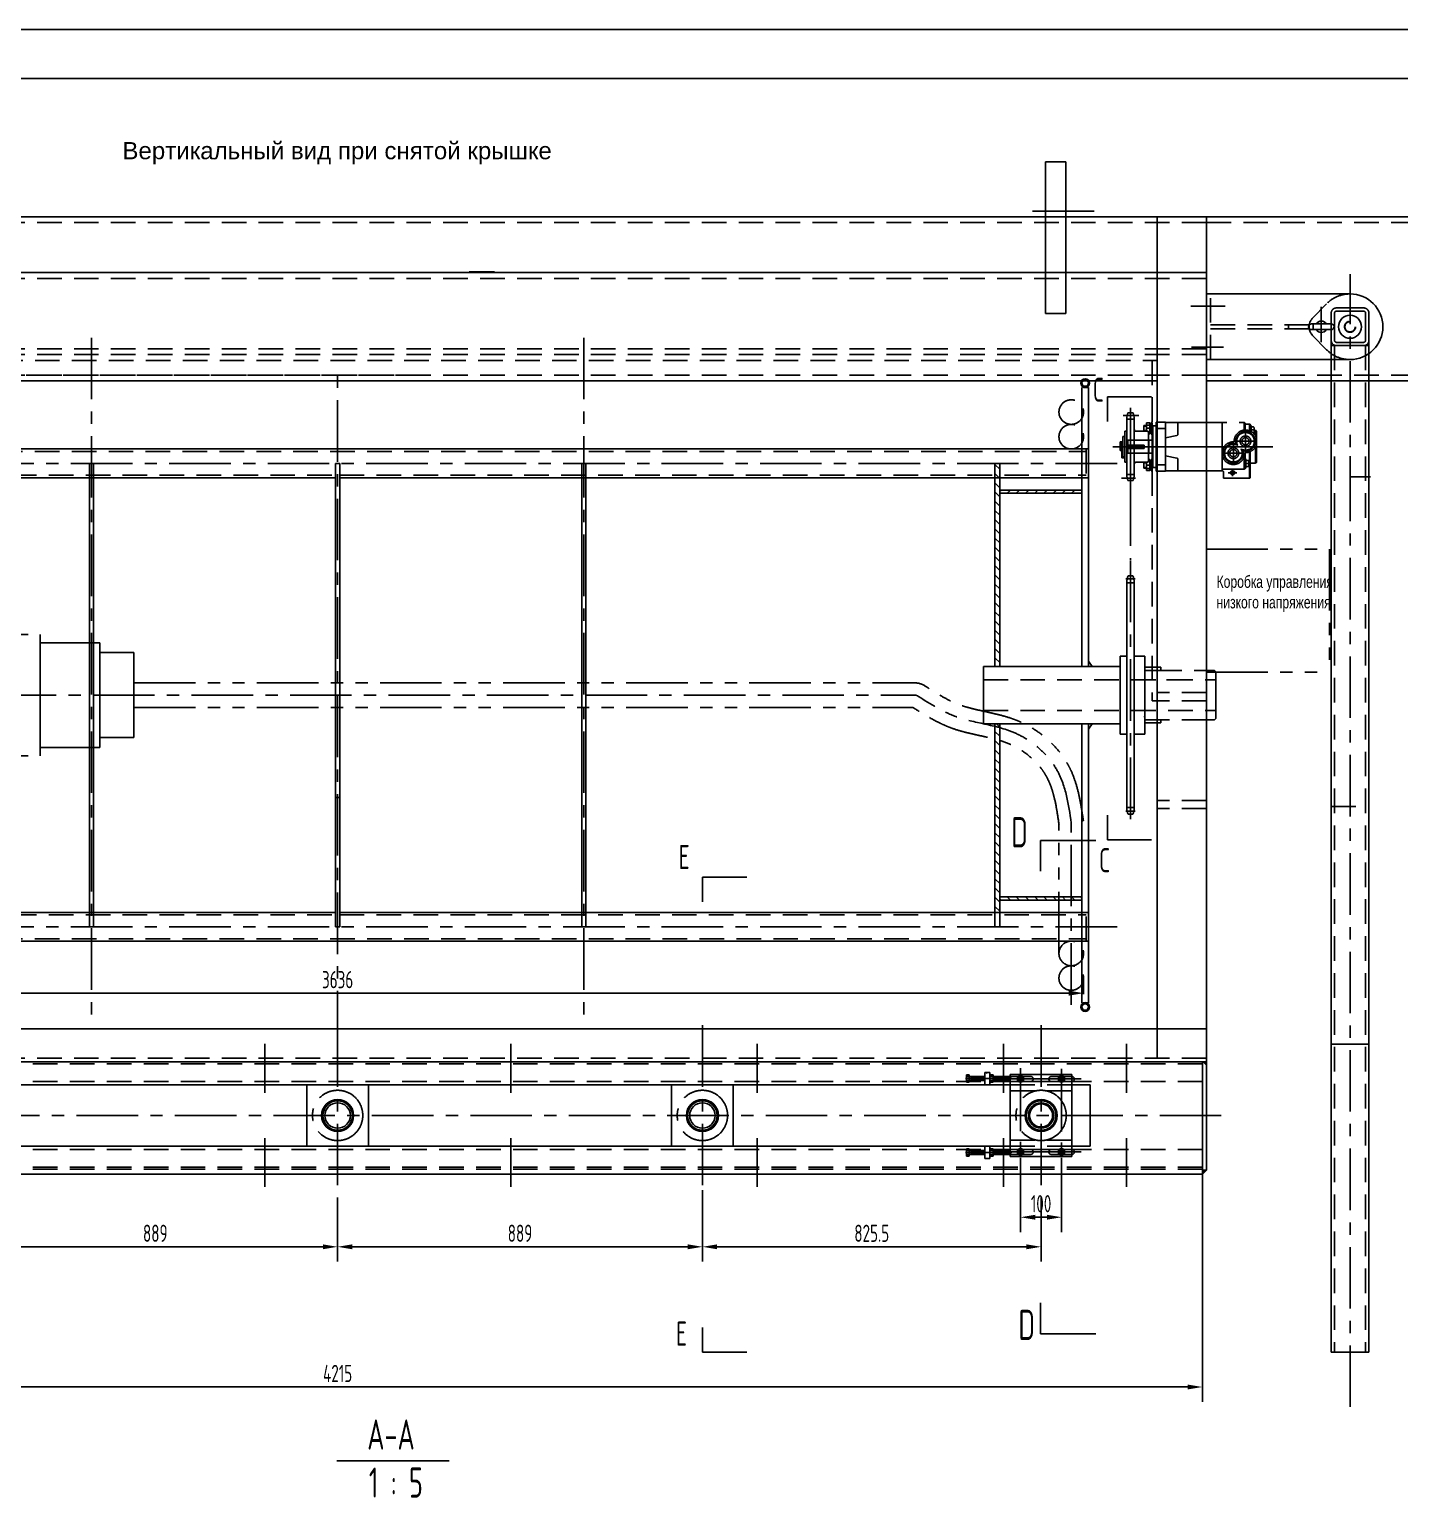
# Model space of a CAD drawing. Header units: millimetres. Extents: x 0 to 10092, y -1 to 7128.
# Drawn here: x 3380 to 6719, y 3548 to 7128 of the extents above; entities that cross this region are included whole.
import ezdxf
from ezdxf.enums import TextEntityAlignment as Align

# ---------------------------------------------------------------- set-up
doc = ezdxf.new("R2010")
doc.units = ezdxf.units.MM
doc.header["$LTSCALE"] = 120
for name, pattern in [('F', [0.75, 0.5, -0.25]), ('G', [2, 1.25, -0.25, 0.25, -0.25]), ('K', [2.5, 1.25, -0.25, 0.25, -0.25, 0.25, -0.25])]:
    doc.linetypes.add(name, pattern=pattern)
for name, color, linetype in [('01', 7, 'Continuous'), ('02', 1, 'Continuous'), ('04', 2, 'F'), ('05', 4, 'G'), ('07', 6, 'K'), ('08', 1, 'Continuous'), ('10', 1, 'Continuous'), ('11', 3, 'Continuous'), ('L1GEA', 7, 'Continuous')]:
    doc.layers.add(name, color=color, linetype=linetype)
doc.styles.get("Standard").update_dxf_attribs({"font": 'isocp', "width": 0.707, "bigfont": 'intecad.shx'})
pattern_1 = [(135, (181.594, 1336.41), (-11.22532, -11.22532), [])]

msp = doc.modelspace()

# ---------------------------------------------------------------- hatches: boundary and pattern name
at = {"layer": '10'}
h = msp.add_hatch(dxfattribs=at)
h.set_pattern_fill('ANSI31', scale=0.75, style=0)
h.set_pattern_definition([(45, (181.594, 1336.4095), (-1.683798, 1.683798), [])])
h.paths.add_polyline_path([(5942.4, 6265.6, 1), (5963.7, 6265.6, 1)])
h.paths.add_polyline_path([(5960.9, 6265.6, -1), (5945.2, 6265.6, -1)], flags=16)
h = msp.add_hatch(dxfattribs=at)
h.set_pattern_fill('LINE', scale=5, angle=135, style=0)
h.set_pattern_definition(pattern_1)
h.paths.add_polyline_path([(5745, 6069.9), (5733, 6069.9), (5733, 6040.9), (5745, 6040.9)])
h.paths.add_polyline_path([(5745, 6040.9), (5733, 6040.9), (5733, 6034.9), (5745, 6034.9)])
h = msp.add_hatch(dxfattribs=at)
h.set_pattern_fill('LINE', scale=5, angle=135, style=0)
h.set_pattern_definition(pattern_1)
h.paths.add_polyline_path([(5745, 6034.9), (5733, 6034.9), (5733, 5729.7), (5745, 5716.5)])
h.paths.add_polyline_path([(5745, 5716.5), (5733, 5729.7), (5733, 5656.4), (5733, 5574.9), (5745, 5574.9), (5745, 5656.4)])
h.paths.add_polyline_path([(5745, 5353.4), (5745, 5434.9), (5733, 5434.9), (5733, 5353.4), (5733, 4974.9), (5745, 4974.9)])
h.paths.add_polyline_path([(5733.1, 5388.6), (5742.6, 5388.6), (5742.6, 5400.9), (5733.1, 5400.9)], flags=24)
h = msp.add_hatch(dxfattribs=at)
h.set_pattern_fill('ANSI31', scale=5, style=0)
h.set_pattern_definition([(45, (181.594, 1336.41), (-11.22532, 11.22532), [])])
h.paths.add_polyline_path([(5945, 6004.9), (5745, 6004.9), (5745, 5996.9), (5945, 5996.9)])
h = msp.add_hatch(dxfattribs=at)
h.set_pattern_fill('ANSI31', scale=5, style=0)
h.set_pattern_definition([(315, (181.594, 9673.445), (-11.22532, -11.22532), [])])
h.paths.add_polyline_path([(5945, 5004.9), (5745, 5004.9), (5745, 5012.9), (5945, 5012.9)])
h = msp.add_hatch(dxfattribs=at)
h.set_pattern_fill('ANSI31', scale=0.75, style=0)
h.set_pattern_definition([(315, (181.594, 9673.4454), (-1.683798, -1.683798), [])])
h.paths.add_polyline_path([(5942.4, 4744.3, -1), (5963.7, 4744.3, -1)])
h.paths.add_polyline_path([(5960.9, 4744.3, 1), (5945.2, 4744.3, 1)], flags=16)
for points in [[(6248.5, 4602.9), (6248.5, 4610.9), (6240.5, 4610.9)], [(6248.5, 4346.9), (6238.5, 4346.9), (6238.5, 4336.9)]]:
    msp.add_hatch(color=7, dxfattribs=at).paths.add_polyline_path(points)

# ---------------------------------------------------------------- linework, layer by layer
at = {"color": 7}
for p, q in [((6598.5, 6448.9), (6628.5, 6448.9)), ((6072.6, 5778.8), (6054.7, 5778.8)), ((6072.6, 5231), (6054.7, 5231))]:
    msp.add_line(p, q, dxfattribs=at)
for centre in [(5795.5, 4568.9), (5895.5, 4568.9), (5795.5, 4390.9), (5895.5, 4390.9)]:
    msp.add_circle(centre, 4.58, dxfattribs=at)
for centre, start, end in [((6092.8, 5780.2), 156.3599, 180.8982), ((6034.5, 5779.7), 359.9921, 24.6156), ((6092.8, 5229.6), 179.1018, 203.6401), ((6034.5, 5230.2), 335.3844, 0.0079)]:
    msp.add_arc(centre, 38.1, start, end, dxfattribs=at)
at = {"layer": '01', "color": 7}
for p, q in [((5856, 6434.9), (5856, 6804.9)), ((5906, 6804.9), (5856, 6804.9)), ((5906, 6434.9), (5906, 6804.9)), ((6248.5, 6670.9), (2013.5, 6670.9)), ((6128.5, 6670.9), (6128.5, 4619.9)), ((6248.5, 6670.9), (6248.5, 4626.9)), ((6248.5, 6670.9), (6921, 6670.9)), ((6248.5, 6534.9), (2013.5, 6534.9)), ((5471, 6534.9), (5329, 6534.9)), ((5906, 6434.9), (5856, 6434.9)), ((6248.5, 6270.9), (6873.8, 6270.9)), ((6248.5, 6270.9), (6248.5, 5860.9)), ((5945, 5574.9), (5945, 6254.9)), ((5961, 6254.9), (5949, 6254.9)), ((5961, 6254.9), (5949, 6254.9)), ((5961, 5574.9), (5961, 6254.9)), ((6007, 6231.8), (6007, 6171.8)), ((2313, 6104.9), (5949, 6104.9)), ((6598.5, 6087.2), (6598.5, 6037.2)), ((3526, 6069.9), (3526, 4939.9)), ((3536, 6069.9), (3536, 4939.9)), ((4126, 4939.9), (4126, 6069.9)), ((4136, 4939.9), (4136, 6069.9)), ((4726, 6069.9), (4726, 4939.9)), ((4736, 6069.9), (4736, 4939.9)), ((5733, 6069.9), (5745, 6069.9)), ((2527, 6034.9), (4126, 6034.9)), ((4136, 6034.9), (5949, 6034.9)), ((6598.5, 6037.2), (6648.5, 6037.2)), ((6054.7, 5779.6), (6054.7, 5600.9)), ((6072.6, 5779.6), (6072.6, 5600.9)), ((5961, 5587.8), (5970, 5574.9)), ((6038.5, 5599.9), (6053.7, 5599.9)), ((6054.7, 5408.9), (6054.7, 5600.9)), ((6072.6, 5600.9), (6072.6, 5408.9)), ((6073.7, 5599.9), (6098.5, 5599.9)), ((6098.5, 5564.9), (6098.5, 5599.9)), ((5705, 5434.9), (5705, 5574.9)), ((5705, 5574.9), (6038.5, 5574.9)), ((6038.5, 5564.9), (6038.5, 5574.9)), ((6038.5, 5564.9), (6038.5, 5444.9)), ((6098.5, 5572.9), (6137.5, 5572.9)), ((6098.5, 5564.9), (6128.5, 5564.9)), ((6098.5, 5564.9), (6098.5, 5444.9)), ((6137.5, 5572.9), (6137.5, 5564.9)), ((6248.5, 5564.9), (6268, 5564.9)), ((6271, 5561.9), (6268, 5564.9)), ((6271, 5447.9), (6271, 5561.9)), ((6151, 5542.4), (6215, 5542.4)), ((6096.5, 5451.9), (6096, 5452.4)), ((6098.5, 5444.9), (6128.5, 5444.9)), ((6098.5, 5444.9), (6098.5, 5409.9)), ((6137.5, 5436.9), (6137.5, 5444.9)), ((6248.5, 5444.9), (6268, 5444.9)), ((6268, 5444.9), (6271, 5447.9)), ((5705, 5434.9), (6038.5, 5434.9)), ((5945, 4754.9), (5945, 5434.9)), ((5961, 5422.1), (5970, 5434.9)), ((6038.5, 5409.9), (6053.7, 5409.9)), ((6054.7, 5230.2), (6054.7, 5408.9)), ((6072.6, 5230.2), (6072.6, 5408.9)), ((6073.6, 5409.9), (6098.5, 5409.9)), ((6137.5, 5436.9), (6098.5, 5436.9)), ((6007, 5211.9), (6007, 5151.9)), ((5844.1, 5150.2), (5844.1, 5075.2)), ((5020, 5060.6), (5020, 5000.6)), ((2527, 4974.9), (4126, 4974.9)), ((4136, 4974.9), (5949, 4974.9)), ((2313, 4904.9), (5949, 4904.9)), ((5745, 4939.9), (5733, 4939.9)), ((5961, 4754.9), (5949, 4754.9)), ((2013.5, 4690.9), (6248.5, 4690.9)), ((6248.5, 4626.9), (6248.5, 4610.9)), ((6552.5, 4653.5), (6644.5, 4653.5)), ((2013.5, 4610.9), (6248.5, 4610.9)), ((6238.5, 4610.9), (2023.5, 4610.9)), ((6238.5, 4610.9), (5614.3, 4610.9)), ((5708.5, 4584.9), (5708.5, 4554.9)), ((5720.5, 4584.9), (5720.5, 4554.9)), ((6238.5, 4610.9), (6238.5, 4562.9)), ((6238.5, 4610.9), (6238.5, 4336.9)), ((6238.5, 4610.9), (6240.5, 4610.9)), ((6248.5, 4602.9), (6240.5, 4610.9)), ((6248.5, 4610.9), (6248.5, 4346.9)), ((4056, 4554.9), (4056, 4404.9)), ((4206, 4554.9), (4206, 4404.9)), ((4945, 4554.9), (4945, 4404.9)), ((5095, 4554.9), (5095, 4404.9)), ((5664.1, 4569.9), (5664.1, 4578.8)), ((5664.1, 4578.8), (5670.5, 4578.8)), ((5670.5, 4574.9), (5664.1, 4574.9)), ((5664.1, 4569.9), (5664.1, 4561)), ((5670.5, 4564.9), (5664.1, 4564.9)), ((5664.1, 4561), (5670.5, 4561)), ((5670.5, 4578.8), (5670.5, 4569.9)), ((5670.5, 4574.9), (5708.5, 4574.9)), ((5670.5, 4561), (5670.5, 4569.9)), ((5670.5, 4564.9), (5708.5, 4564.9)), ((5675, 4574.9), (5675, 4569.9)), ((5675, 4564.9), (5675, 4569.9)), ((5720.5, 4578.8), (5720.5, 4569.9)), ((5728.9, 4578.8), (5720.5, 4578.8)), ((5728.9, 4574.9), (5720.5, 4574.9)), ((5720.5, 4561), (5720.5, 4569.9)), ((5728.9, 4564.9), (5720.5, 4564.9)), ((5728.9, 4561), (5720.5, 4561)), ((5728.9, 4569.9), (5728.9, 4578.8)), ((5728.9, 4574.9), (5770.5, 4574.9)), ((5728.9, 4569.9), (5728.9, 4561)), ((5728.9, 4564.9), (5770.5, 4564.9)), ((5770.5, 4579.9), (5770.5, 4379.9)), ((5770.5, 4574.9), (5770.5, 4569.9)), ((5770.5, 4564.9), (5770.5, 4569.9)), ((5795.5, 4573.5), (5791.6, 4571.2)), ((5791.6, 4571.2), (5791.6, 4566.6)), ((5791.6, 4566.6), (5795.5, 4564.4)), ((5799.5, 4571.2), (5795.5, 4573.5)), ((5795.5, 4564.4), (5799.5, 4566.6)), ((5799.5, 4566.6), (5799.5, 4571.2)), ((5895.5, 4573.5), (5891.6, 4571.2)), ((5891.6, 4571.2), (5891.6, 4566.6)), ((5891.6, 4566.6), (5895.5, 4564.4)), ((5899.5, 4571.2), (5895.5, 4573.5)), ((5895.5, 4564.4), (5899.5, 4566.6)), ((5899.5, 4566.6), (5899.5, 4571.2)), ((5920.5, 4579.9), (5920.5, 4379.9)), ((5965.5, 4554.9), (5965.5, 4404.9)), ((5965.5, 4554.9), (5965.5, 4404.9)), ((5708.5, 4374.9), (5708.5, 4404.9)), ((5720.5, 4374.9), (5720.5, 4404.9)), ((5664.1, 4389.9), (5664.1, 4398.8)), ((5664.1, 4398.8), (5670.5, 4398.8)), ((5670.5, 4394.9), (5664.1, 4394.9)), ((5664.1, 4389.9), (5664.1, 4381)), ((5670.5, 4384.9), (5664.1, 4384.9)), ((5664.1, 4381), (5670.5, 4381)), ((5670.5, 4398.8), (5670.5, 4389.9)), ((5670.5, 4394.9), (5708.5, 4394.9)), ((5670.5, 4381), (5670.5, 4389.9)), ((5670.5, 4384.9), (5708.5, 4384.9)), ((5675, 4394.9), (5675, 4389.9)), ((5675, 4384.9), (5675, 4389.9)), ((5720.5, 4398.8), (5720.5, 4389.9)), ((5728.9, 4398.8), (5720.5, 4398.8)), ((5728.9, 4394.9), (5720.5, 4394.9)), ((5720.5, 4381), (5720.5, 4389.9)), ((5728.9, 4384.9), (5720.5, 4384.9)), ((5728.9, 4381), (5720.5, 4381)), ((5728.9, 4389.9), (5728.9, 4398.8)), ((5728.9, 4394.9), (5770.5, 4394.9)), ((5728.9, 4389.9), (5728.9, 4381)), ((5728.9, 4384.9), (5770.5, 4384.9)), ((5795.5, 4395.5), (5791.6, 4393.2)), ((5791.6, 4393.2), (5791.6, 4388.6)), ((5791.6, 4388.6), (5795.5, 4386.4)), ((5799.5, 4393.2), (5795.5, 4395.5)), ((5795.5, 4386.4), (5799.5, 4388.6)), ((5799.5, 4388.6), (5799.5, 4393.2)), ((5895.5, 4395.5), (5891.6, 4393.2)), ((5891.6, 4393.2), (5891.6, 4388.6)), ((5891.6, 4388.6), (5895.5, 4386.4)), ((5899.5, 4393.2), (5895.5, 4395.5)), ((5895.5, 4386.4), (5899.5, 4388.6)), ((5899.5, 4388.6), (5899.5, 4393.2)), ((6238.5, 4336.9), (2013.5, 4336.9)), ((6238.5, 4346.9), (6248.5, 4346.9)), ((6248.5, 4346.9), (6238.5, 4336.9)), ((6248.5, 4348.9), (6248.5, 4346.9)), ((6248.5, 4346.9), (6248.5, 4346.9)), ((5844.1, 4022.9), (5844.1, 3947.9)), ((5020, 3962.9), (5020, 3902.9)), ((6644.5, 3902.9), (6552.5, 3902.9)), ((4128.8, 3637.7), (4403.2, 3637.7))]:
    msp.add_line(p, q, dxfattribs=at)
at = {"layer": '01', "color": 7, "linetype": 'Continuous'}
for p, q in [((6248.5, 6322.9), (6248.5, 6482.9)), ((6248.5, 6482.9), (6258.5, 6482.9)), ((6258.5, 6482.9), (6598.5, 6482.9)), ((6504.5, 6409.9), (6552.5, 6409.9)), ((6504.5, 6395.9), (6552.5, 6395.9)), ((6644.5, 6337.5), (6644.5, 3902.9)), ((6248.5, 6322.9), (6258.5, 6322.9)), ((6258.5, 6322.9), (6598.5, 6322.9)), ((6552.5, 6322.9), (6552.5, 3902.9)), ((6128.5, 6270.9), (2013.5, 6270.9)), ((6063.5, 6205), (6063.5, 6019)), ((6045.3, 6186.8), (6084.1, 6186.8)), ((6054.5, 6070.9), (6054.5, 6178.8)), ((6072.5, 6178), (6054.5, 6178)), ((6057.3, 6193.1), (6069.6, 6193.1)), ((6072.5, 6067.9), (6072.5, 6178.8)), ((6038.1, 6110.4), (6038.1, 6122.3)), ((6038.1, 6122.3), (6044.5, 6122.3)), ((6044.5, 6135.4), (6049.5, 6135.4)), ((6044.5, 6085.4), (6044.5, 6135.4)), ((6049.5, 6072.9), (6049.5, 6148)), ((6052.5, 6148), (6049.5, 6148)), ((6107.5, 6126.3), (6056.5, 6126.3)), ((6105.5, 6148), (6077.5, 6148)), ((6107.5, 6146), (6105.5, 6148)), ((6107.5, 6074.9), (6107.5, 6146)), ((6038.1, 6119.3), (6042.5, 6119.3)), ((6042.5, 6115.4), (6038.1, 6115.4)), ((6038.1, 6110.4), (6038.1, 6101.5)), ((6042.5, 6105.4), (6038.1, 6105.4)), ((6038.1, 6101.5), (6042.5, 6101.5)), ((6042.5, 6083.4), (6042.5, 6119.3)), ((6042.5, 6119.3), (6044.5, 6119.3)), ((6042.5, 6115.4), (6044.5, 6115.4)), ((6042.5, 6105.4), (6044.5, 6105.4)), ((6042.5, 6101.5), (6044.5, 6101.5)), ((6044.5, 6119.3), (6044.5, 6110.4)), ((6044.5, 6101.5), (6044.5, 6110.4)), ((6047.1, 6110.4), (6116.7, 6110.4)), ((6054.7, 6096.6), (6056.7, 6094.6)), ((6107.5, 6094.6), (6056.5, 6094.6)), ((4136, 6069.9), (4126, 6069.9)), ((5733, 5574.9), (5733, 6069.9)), ((5745, 5574.9), (5745, 6069.9)), ((6042.5, 6083.4), (6049.5, 6083.4)), ((6044.5, 6085.4), (6049.5, 6085.4)), ((6052.5, 6072.9), (6049.5, 6072.9)), ((6054.5, 6042.1), (6054.5, 6070.9)), ((6072.5, 6067.9), (6072.5, 6042.1)), ((6105.5, 6072.9), (6077.5, 6072.9)), ((6105.5, 6072.9), (6107.5, 6074.9)), ((6105.5, 6072.9), (6107.5, 6074.9)), ((6041.3, 6034.1), (6075.5, 6034.1)), ((6072.5, 6042.9), (6054.5, 6042.9)), ((6057.3, 6027.7), (6069.6, 6027.7)), ((5745, 6004.9), (5945, 6004.9)), ((5745, 5996.9), (5945, 5996.9)), ((5733, 5434.9), (5733, 4939.9)), ((5745, 5434.9), (5745, 4939.9)), ((5961, 4754.9), (5961, 5434.9)), ((5745, 5012.9), (5945, 5012.9)), ((5745, 5004.9), (5945, 5004.9)), ((4136, 4939.9), (4126, 4939.9)), ((5770.5, 4554.9), (2296.5, 4554.9)), ((5920.5, 4579.9), (5770.5, 4579.9)), ((5965.5, 4554.9), (5920.5, 4554.9)), ((5965.5, 4554.9), (5920.5, 4554.9)), ((5770.5, 4404.9), (2296.5, 4404.9)), ((5770.5, 4404.9), (2296.5, 4404.9)), ((5965.5, 4404.9), (5920.5, 4404.9)), ((5965.5, 4404.9), (5920.5, 4404.9)), ((5965.5, 4404.9), (5920.5, 4404.9)), ((5965.5, 4404.9), (5920.5, 4404.9)), ((5920.5, 4379.9), (5770.5, 4379.9)), ((6238.5, 4396.9), (6238.5, 4348.9)), ((6238.5, 4336.9), (2023.5, 4336.9))]:
    msp.add_line(p, q, dxfattribs=at)
at = {"layer": '01', "color": 7}
msp.add_lwpolyline([(9972, 7008), (300, 7008)], dxfattribs=at)
at = {"layer": '01', "color": 7, "linetype": 'Continuous'}
for centre, radius in [((6598.5, 6402.9), 28), ((5953, 6265.6), 10.7), ((5953, 6265.6), 7.85), ((5953, 4744.3), 10.7), ((5953, 4744.3), 7.85), ((4131, 4479.9), 39), ((4131, 4479.9), 36), ((5020, 4479.9), 39), ((5020, 4479.9), 36), ((5845.5, 4479.9), 39), ((5845.5, 4479.9), 36)]:
    msp.add_circle(centre, radius, dxfattribs=at)
at = {"layer": '01', "color": 7}
for centre, radius in [((5795.5, 4568.9), 8), ((5895.5, 4568.9), 8), ((4131, 4479.9), 31), ((5020, 4479.9), 31), ((5845.5, 4479.9), 31), ((5845.5, 4479.9), 28), ((5795.5, 4390.9), 8), ((5895.5, 4390.9), 8)]:
    msp.add_circle(centre, radius, dxfattribs=at)
at = {"layer": '01', "color": 7, "linetype": 'Continuous'}
for centre, radius, start, end in [((6598.5, 6402.9), 80, 270, 90), ((6504.5, 6402.9), 7, 90, 270), ((6528.5, 6402.9), 14, 30, 150), ((6552.5, 6402.9), 7, 270, 90), ((6528.5, 6402.9), 14, 210, 330), ((6090.8, 6179.4), 36.3, 157.7121, 180.9144), ((6036.2, 6178.8), 36.3, 359.9993, 23.2703), ((6052.5, 6150), 2, 270, 0), ((6077.5, 6153), 5, 180, 270), ((6052.5, 6070.9), 2, 0, 90), ((6077.5, 6067.9), 5, 90, 180), ((6090.8, 6041.5), 36.3, 179.0856, 202.2879), ((6036.2, 6042.1), 36.3, 336.7297, 0.0007)]:
    msp.add_arc(centre, radius, start, end, dxfattribs=at)
at = {"layer": '01', "color": 7}
for centre, radius, start, end in [((6096, 5451.9), 0.5, 0, 90), ((6053.7, 5408.9), 1, 0, 90), ((6073.6, 5408.9), 1, 90, 180)]:
    msp.add_arc(centre, radius, start, end, dxfattribs=at)
at = {"layer": '02', "color": 7}
for p, q in [((4451.7, 6536.8), (4513.7, 6536.8)), ((6007, 6231.8), (6115, 6231.8)), ((6115, 6231.8), (6071.8, 6231.8)), ((5844.1, 5150.2), (5979.1, 5150.2)), ((5979.1, 5150.2), (5925.1, 5150.2)), ((6007, 5151.9), (6115, 5151.9)), ((6115, 5151.9), (6071.8, 5151.9)), ((5020, 5060.6), (5128, 5060.6)), ((5128, 5060.6), (5084.8, 5060.6)), ((5708.5, 4573.9), (5675, 4573.9)), ((5708.5, 4565.9), (5675, 4565.9)), ((5770.5, 4573.9), (5728.9, 4573.9)), ((5770.5, 4565.9), (5728.9, 4565.9)), ((5708.5, 4393.9), (5675, 4393.9)), ((5708.5, 4385.9), (5675, 4385.9)), ((5770.5, 4393.9), (5728.9, 4393.9)), ((5770.5, 4385.9), (5728.9, 4385.9)), ((5844.1, 3947.9), (5979.1, 3947.9)), ((5979.1, 3947.9), (5925.1, 3947.9)), ((5020, 3902.9), (5128, 3902.9)), ((5128, 3902.9), (5084.8, 3902.9))]:
    msp.add_line(p, q, dxfattribs=at)
msp.add_lwpolyline([(10092, 7128), (0, 7128)], dxfattribs=at)
at = {"layer": '04', "color": 7, "linetype": 'F'}
for p, q in [((6248.5, 6656.9), (2013.5, 6656.9)), ((6248.5, 6656.9), (7048.5, 6656.9)), ((6248.5, 6520.9), (2013.5, 6520.9)), ((6258.5, 6322.9), (6258.5, 6482.9)), ((6507.1, 6423.9), (6541.4, 6458.9)), ((6598.5, 6448.9), (6565.5, 6448.9)), ((6568.5, 6448.9), (6586, 6448.9)), ((6598.5, 6448.9), (6631.5, 6448.9)), ((6552.5, 6402.9), (6552.5, 6435.9)), ((6560.5, 6402.9), (6560.5, 6435.9)), ((6598.5, 6440.9), (6565.5, 6440.9)), ((6598.5, 6440.9), (6631.5, 6440.9)), ((6636.5, 6402.9), (6636.5, 6435.9)), ((6644.5, 6402.9), (6644.5, 6435.9)), ((6258.5, 6407.9), (6508.5, 6407.9)), ((6258.5, 6397.9), (6508.5, 6397.9)), ((6448.5, 6397.9), (6448.5, 6407.9)), ((6541.4, 6346.9), (6507.1, 6381.9)), ((6508.5, 6397.9), (6508.5, 6407.9)), ((6552.5, 6402.9), (6552.5, 6369.9)), ((6560.5, 6402.9), (6560.5, 6369.9)), ((6636.5, 6402.9), (6636.5, 6369.9)), ((6644.5, 6402.9), (6644.5, 6369.9)), ((6248.5, 6348.9), (2133.5, 6348.9)), ((6552.5, 6369.9), (6552.5, 6322.9)), ((6598.5, 6356.9), (6552.5, 6356.9)), ((6560.5, 6356.9), (6560.5, 3902.9)), ((6598.5, 6364.9), (6565.5, 6364.9)), ((6598.5, 6364.9), (6631.5, 6364.9)), ((6598.5, 6356.9), (6644.5, 6356.9)), ((6636.5, 6356.9), (6636.5, 3902.9)), ((6644.5, 6369.9), (6644.5, 6337.5)), ((6248.5, 6334.9), (2133.5, 6334.9)), ((2133.5, 6320.9), (6128.5, 6320.9)), ((6116.5, 6320.9), (6116.5, 5491)), ((6248.5, 6284.9), (2013.5, 6284.9)), ((4331.7, 6284.9), (2133.5, 6284.9)), ((6248.5, 6284.9), (7048.5, 6284.9)), ((2313, 6098.9), (5949, 6098.9)), ((2527, 6040.9), (4126, 6040.9)), ((4136, 6040.9), (5949, 6040.9)), ((6128.5, 5564.9), (6248.5, 5564.9)), ((5705, 5542.4), (6271, 5542.4)), ((6116.5, 5491), (6128.5, 5491)), ((6248.5, 5510.8), (6128.5, 5510.8)), ((6248.5, 5491), (6128.5, 5491)), ((5705, 5467.4), (6271, 5467.4)), ((6248.5, 5444.9), (6128.5, 5444.9)), ((4126, 5254.9), (4136, 5254.9)), ((6248.5, 5247.8), (6128.5, 5247.8)), ((6248.5, 5228), (6128.5, 5228)), ((6552.5, 5233.6), (6644.5, 5233.6)), ((2527, 4968.9), (4126, 4968.9)), ((4136, 4968.9), (5949, 4968.9)), ((2313, 4910.9), (5949, 4910.9)), ((6248.5, 4619.9), (2013.5, 4619.9)), ((6238.5, 4605.6), (2023.5, 4605.6)), ((6238.5, 4562.9), (2023.5, 4562.9)), ((5820.5, 4574.9), (5770.5, 4574.9)), ((5820.5, 4574.9), (5770.5, 4574.9)), ((5770.5, 4562.9), (5820.5, 4562.9)), ((5770.5, 4562.9), (5820.5, 4562.9)), ((5920.5, 4554.9), (5770.5, 4554.9)), ((5920.5, 4574.9), (5870.5, 4574.9)), ((5920.5, 4574.9), (5870.5, 4574.9)), ((5870.5, 4562.9), (5920.5, 4562.9)), ((5870.5, 4562.9), (5920.5, 4562.9)), ((5920.5, 4539.9), (5770.5, 4539.9)), ((5920.5, 4419.9), (5770.5, 4419.9)), ((5920.5, 4404.9), (5770.5, 4404.9)), ((6238.5, 4396.9), (2023.5, 4396.9)), ((5770.5, 4396.9), (5820.5, 4396.9)), ((5770.5, 4396.9), (5820.5, 4396.9)), ((5820.5, 4384.9), (5770.5, 4384.9)), ((5820.5, 4384.9), (5770.5, 4384.9)), ((5870.5, 4396.9), (5920.5, 4396.9)), ((5870.5, 4396.9), (5920.5, 4396.9)), ((5920.5, 4384.9), (5870.5, 4384.9)), ((5920.5, 4384.9), (5870.5, 4384.9)), ((6238.5, 4348.9), (2013.5, 4348.9)), ((6238.5, 4354.2), (2023.5, 4354.2)), ((6238.5, 4348.9), (2023.5, 4348.9))]:
    msp.add_line(p, q, dxfattribs=at)
at = {"layer": '04', "color": 7}
for p, q in [((5949, 6104.9), (5961, 6104.9)), ((5949, 6098.9), (5955, 6098.9)), ((5955, 6104.9), (5955, 6034.9)), ((5949, 6040.9), (5955, 6040.9)), ((5949, 6034.9), (5961, 6034.9)), ((5949, 4974.9), (5961, 4974.9)), ((5949, 4968.9), (5955, 4968.9)), ((5955, 4904.9), (5955, 4974.9)), ((5949, 4910.9), (5955, 4910.9)), ((5949, 4904.9), (5961, 4904.9))]:
    msp.add_line(p, q, dxfattribs=at)
at = {"layer": '04', "color": 7, "linetype": 'F'}
for radius in [13.5, 12.5]:
    msp.add_circle((6598.5, 6402.9), radius, dxfattribs=at)
for centre, radius, start, end in [((6598.5, 6402.9), 80, 90, 135.5847), ((6565.5, 6435.9), 13, 90, 180), ((6631.5, 6435.9), 13, 0, 90), ((6528.5, 6402.9), 30, 135.5847, 224.4153), ((6565.5, 6435.9), 5, 90, 180), ((6631.5, 6435.9), 5, 0, 90), ((6598.5, 6402.9), 80, 224.4153, 270), ((6565.5, 6369.9), 13, 180, 270), ((6565.5, 6369.9), 5, 180, 270), ((6631.5, 6369.9), 5, 270, 0), ((6631.5, 6369.9), 13, 270, 0), ((5820.5, 4568.9), 6, 270, 90), ((5820.5, 4568.9), 6, 270, 90), ((5870.5, 4568.9), 6, 90, 270), ((5870.5, 4568.9), 6, 90, 270), ((5820.5, 4390.9), 6, 270, 90), ((5820.5, 4390.9), 6, 270, 90), ((5870.5, 4390.9), 6, 90, 270), ((5870.5, 4390.9), 6, 90, 270)]:
    msp.add_arc(centre, radius, start, end, dxfattribs=at)
at = {"layer": '05', "color": 7, "linetype": 'G'}
for p, q in [((5974.9, 6684.9), (5799.2, 6684.9)), ((6293.9, 6452.9), (6210.8, 6452.9)), ((6528.5, 6451.5), (6528.5, 6365.7)), ((6290.2, 6352.9), (6212, 6352.9)), ((6020.2, 6110.4), (6413.2, 6110.4)), ((6063.5, 6019), (6063.5, 5833.5)), ((6063.5, 5202.3), (6063.5, 5833.5)), ((5918.9, 4749.9), (5918.9, 5193.4)), ((4131, 4699.9), (4131, 4218.8)), ((5020, 4699.9), (5020, 4218.8)), ((5845.5, 4699.9), (5845.5, 4218.8)), ((3953.5, 4654.3), (3953.5, 4535.5)), ((4553.5, 4654.3), (4553.5, 4535.5)), ((5153.5, 4654.3), (5153.5, 4535.5)), ((5753.5, 4654.3), (5753.5, 4535.5)), ((5753.5, 4654.3), (5753.5, 4535.5)), ((6053.5, 4654.3), (6053.5, 4535.5)), ((5738.4, 4569.9), (5667.8, 4569.9)), ((6284.5, 4479.9), (1746.3, 4479.9)), ((3953.5, 4305.6), (3953.5, 4424.4)), ((4553.5, 4305.6), (4553.5, 4424.4)), ((5153.5, 4305.6), (5153.5, 4424.4)), ((5753.5, 4305.6), (5753.5, 4424.4)), ((6053.5, 4305.6), (6053.5, 4424.4)), ((5738.4, 4389.9), (5667.8, 4389.9))]:
    msp.add_line(p, q, dxfattribs=at)
at = {"layer": '05', "color": 7}
for p, q in [((6598.5, 3769.2), (6598.5, 6531.3)), ((3531, 6376.3), (3531, 4722.5)), ((4731, 6376.3), (4731, 4722.5)), ((4131, 4633.6), (4131, 6287.4)), ((6030.7, 6069.9), (2181.8, 6069.9)), ((6075.1, 5788.1), (6052.1, 5788.1)), ((1855, 5504.9), (5535.8, 5504.9)), ((6075.1, 5221.8), (6052.1, 5221.8)), ((6030.7, 4939.9), (2181.8, 4939.9)), ((5708.5, 4584.9), (5720.5, 4584.9)), ((5795.5, 4595.6), (5795.5, 4366)), ((5795.5, 4591.9), (5795.5, 4365.7)), ((5895.5, 4594), (5895.5, 4370.8)), ((5895.5, 4591.2), (5895.5, 4362.1)), ((5661.1, 4569.9), (5774.1, 4569.9)), ((5708.5, 4554.9), (5720.5, 4554.9)), ((5730, 4569.9), (5719.5, 4569.9)), ((5737.7, 4568.9), (5943.5, 4568.9)), ((5937, 4568.9), (5751.3, 4568.9)), ((5785.1, 4568.9), (5805.1, 4568.9)), ((5795.5, 4578.9), (5795.5, 4558.5)), ((5885.1, 4568.9), (5905.1, 4568.9)), ((5895.5, 4578.9), (5895.5, 4558.5)), ((5708.5, 4404.9), (5720.5, 4404.9)), ((5661.1, 4389.9), (5774.1, 4389.9)), ((5708.5, 4374.9), (5720.5, 4374.9)), ((5730, 4389.9), (5719.5, 4389.9)), ((5740.1, 4390.9), (5943.5, 4390.9)), ((5935.6, 4390.9), (5751.9, 4390.9)), ((5785.1, 4390.9), (5805.1, 4390.9)), ((5795.5, 4400.9), (5795.5, 4380.5)), ((5885.1, 4390.9), (5905.1, 4390.9)), ((5895.5, 4400.9), (5895.5, 4380.5))]:
    msp.add_line(p, q, dxfattribs=at)
at = {"layer": '05', "color": 7, "linetype": 'G'}
for centre, radius in [((5919, 6194.9), 30), ((5919, 6134.9), 30), ((5919, 4874.9), 30), ((5919, 4814.9), 30), ((4131, 4480), 61.3), ((5020, 4480), 61.3), ((5845.5, 4480), 61.3)]:
    msp.add_circle(centre, radius, dxfattribs=at)
at = {"layer": '05', "color": 7}
for centre, radius, start, end in [((5535.8, 5484.9), 20, 57.2851, 90), ((5770.5, 4568.9), 6, 90, 270), ((5920.5, 4568.9), 6, 270, 90), ((5770.5, 4390.9), 6, 90, 270), ((5920.5, 4390.9), 6, 270, 90)]:
    msp.add_arc(centre, radius, start, end, dxfattribs=at)
at = {"layer": '05', "color": 7, "linetype": 'G'}
msp.add_open_spline([(5918.9, 5193.4), (5912.4, 5237.9), (5899.2, 5329.9), (5782, 5430.2), (5647.5, 5438), (5576, 5482.9), (5546.6, 5501.8)], degree=3, knots=[0, 0, 0, 0, 131.611004, 272.311001, 419.544224, 522.854168, 522.854168, 522.854168, 522.854168], dxfattribs=at)
at = {"layer": '07', "color": 7, "linetype": 'K'}
for p, q in [((6096.3, 6162.3), (6096.3, 6155.3)), ((6102.2, 6162.3), (6096.3, 6162.3)), ((6102.2, 6160.9), (6096.3, 6160.9)), ((6102.2, 6155.3), (6102.2, 6168.7)), ((6102.2, 6168.7), (6110.2, 6168.7)), ((6102.2, 6163.3), (6110.2, 6163.3)), ((6110.2, 6168.7), (6110.2, 6155.3)), ((6110.2, 6166), (6113.8, 6166)), ((6110.2, 6155.3), (6110.2, 6166)), ((6113.8, 6169.3), (6116.3, 6169.3)), ((6113.8, 6155.3), (6113.8, 6169.3)), ((6113.8, 6166), (6113.8, 6155.3)), ((6116.3, 6169.3), (6116.3, 6155.3)), ((6120.9, 6161.2), (6116.3, 6161.2)), ((6117.9, 6158.2), (6117.9, 6062.6)), ((6120.9, 6161.2), (6126.3, 6161.2)), ((6126.3, 6170), (6126.3, 6050.9)), ((6148.6, 6170), (6126.3, 6170)), ((6148.6, 6170), (6148.6, 6050.9)), ((6148.6, 6169.3), (6340.5, 6169.3)), ((6178.7, 6169.3), (6178.7, 6141)), ((6286.6, 6169.3), (6286.6, 6051.5)), ((6340.5, 6169.3), (6340.5, 6151.1)), ((6340.5, 6169.3), (6342.5, 6168.1)), ((6342.5, 6168.1), (6342.5, 6151.2)), ((6342.5, 6165.5), (6353.4, 6165.5)), ((6353.4, 6149.5), (6353.4, 6165.5)), ((6355.4, 6148.6), (6355.4, 6163.5)), ((6355.4, 6148.6), (6355.4, 6162.4)), ((6357.4, 6162.4), (6355.4, 6162.4)), ((6357.4, 6147.6), (6357.4, 6162.4)), ((6357.4, 6158.8), (6363.4, 6158.8)), ((6357.4, 6158.8), (6357.4, 6147.6)), ((6056.7, 6126.3), (6054.7, 6124.3)), ((6054.7, 6124.3), (6054.7, 6096.6)), ((6056.7, 6126.3), (6056.7, 6114.4)), ((6117.9, 6126.3), (6056.7, 6126.3)), ((6096.3, 6148.3), (6096.3, 6155.3)), ((6102.2, 6149.7), (6096.3, 6149.7)), ((6102.2, 6148.3), (6096.3, 6148.3)), ((6101.2, 6155.3), (6111.3, 6155.3)), ((6102.2, 6155.3), (6102.2, 6148)), ((6107.7, 6147.3), (6110.2, 6147.3)), ((6107.7, 6142), (6110.2, 6142)), ((6107.7, 6094.6), (6107.7, 6126.3)), ((6108.1, 6155.3), (6115.9, 6155.3)), ((6110.2, 6155.3), (6110.2, 6144.6)), ((6110.2, 6142), (6110.2, 6155.3)), ((6110.2, 6144.6), (6113.8, 6144.6)), ((6113.8, 6155.3), (6113.8, 6141.3)), ((6113.8, 6144.6), (6113.8, 6155.3)), ((6113.8, 6141.3), (6116.3, 6141.3)), ((6116.3, 6141.3), (6116.3, 6155.3)), ((6148.6, 6155), (6126.3, 6155)), ((6176.3, 6138), (6148.6, 6132.3)), ((6321.4, 6123.6), (6368.9, 6123.6)), ((6343.7, 6146.2), (6343.7, 6101.1)), ((6363.4, 6151.4), (6357.4, 6151.4)), ((6362.4, 6144), (6363.4, 6144)), ((6364.7, 6155.1), (6364.7, 6147.7)), ((6368.2, 6150.1), (6364.7, 6150.1)), ((6368.2, 6148.6), (6368.2, 6136.4)), ((6370.2, 6148.1), (6370.2, 6072.7)), ((6050.7, 6110.4), (6374.7, 6110.4)), ((6096.7, 6114.4), (6054.7, 6114.4)), ((6096.7, 6106.4), (6054.7, 6106.4)), ((6056.7, 6106.4), (6056.7, 6094.6)), ((6117.9, 6094.6), (6056.7, 6094.6)), ((6096.7, 6114.4), (6096.7, 6106.4)), ((6176.3, 6082.8), (6148.6, 6088.6)), ((6293.6, 6094.7), (6334.6, 6094.7)), ((6314.2, 6118.6), (6314.2, 6070.8)), ((6340.5, 6086.4), (6340.5, 6055.9)), ((6342.5, 6096), (6342.5, 6057.1)), ((6353.4, 6033.9), (6353.4, 6097.8)), ((6355.4, 6035.9), (6355.4, 6098.6)), ((6368.2, 6110.9), (6368.2, 6071.6)), ((6096.3, 6072.5), (6096.3, 6065.5)), ((6102.2, 6072.5), (6096.3, 6072.5)), ((6102.2, 6071.1), (6096.3, 6071.1)), ((6096.3, 6058.5), (6096.3, 6065.5)), ((6102.2, 6059.9), (6096.3, 6059.9)), ((6102.2, 6058.5), (6096.3, 6058.5)), ((6101.2, 6065.5), (6111.3, 6065.5)), ((6102.2, 6065.5), (6102.2, 6072.9)), ((6102.2, 6065.5), (6102.2, 6052.2)), ((6102.2, 6057.5), (6110.2, 6057.5)), ((6102.2, 6052.2), (6110.2, 6052.2)), ((6107.7, 6078.9), (6110.2, 6078.9)), ((6107.7, 6073.5), (6110.2, 6073.5)), ((6108.1, 6065.5), (6115.9, 6065.5)), ((6110.2, 6078.9), (6110.2, 6065.5)), ((6110.2, 6076.2), (6113.8, 6076.2)), ((6110.2, 6065.5), (6110.2, 6076.2)), ((6110.2, 6065.5), (6110.2, 6054.8)), ((6110.2, 6052.2), (6110.2, 6065.5)), ((6110.2, 6054.8), (6113.8, 6054.8)), ((6113.8, 6079.5), (6116.3, 6079.5)), ((6113.8, 6065.5), (6113.8, 6079.5)), ((6113.8, 6076.2), (6113.8, 6065.5)), ((6113.8, 6065.5), (6113.8, 6051.5)), ((6113.8, 6054.8), (6113.8, 6065.5)), ((6113.8, 6051.5), (6116.3, 6051.5)), ((6116.3, 6051.5), (6116.3, 6065.5)), ((6120.9, 6059.6), (6116.3, 6059.6)), ((6120.9, 6059.6), (6126.3, 6059.6)), ((6148.6, 6065.9), (6126.3, 6065.9)), ((6148.6, 6050.9), (6126.3, 6050.9)), ((6148.6, 6051.5), (6287.2, 6051.5)), ((6178.7, 6051.5), (6178.7, 6079.9)), ((6286.6, 6055.9), (6340.5, 6055.9)), ((6312.1, 6056.7), (6312.1, 6038.7)), ((6340.5, 6055.9), (6342.5, 6057.1)), ((6342.5, 6058.4), (6342.5, 6080.5)), ((6344.5, 6080.5), (6342.5, 6080.5)), ((6344.5, 6058.4), (6342.5, 6058.4)), ((6344.5, 6058.4), (6344.5, 6080.5)), ((6344.5, 6076.9), (6344.5, 6062.1)), ((6344.5, 6076.9), (6350.5, 6076.9)), ((6350.5, 6069.5), (6344.5, 6069.5)), ((6344.5, 6062.1), (6350.5, 6062.1)), ((6351.8, 6073.2), (6351.8, 6065.8)), ((6368.2, 6070.7), (6355.4, 6070.7)), ((6290.2, 6048.5), (6290.2, 6033.9)), ((6290.2, 6033.9), (6353.4, 6033.9)), ((6322.3, 6047.1), (6301.5, 6047.1)), ((6248.5, 5860.9), (6548.5, 5860.9)), ((6248.5, 5860.9), (6248.5, 5560.9)), ((6548.5, 5860.9), (6548.5, 5560.9)), ((3227, 5653), (3405.8, 5653)), ((3405.8, 5653), (3405.8, 5504.9)), ((3405.8, 5632.5), (3551.4, 5632.5)), ((3551.4, 5632.5), (3551.4, 5504.9)), ((3551.4, 5608.5), (3634.4, 5608.5)), ((3634.4, 5608.5), (3634.4, 5504.9)), ((6248.5, 5560.9), (6548.5, 5560.9)), ((3634.4, 5534.9), (5535.8, 5534.9)), ((3405.8, 5356.9), (3405.8, 5504.9)), ((3551.4, 5377.4), (3551.4, 5504.9)), ((3634.4, 5401.3), (3634.4, 5504.9)), ((3634.4, 5474.9), (5532.9, 5474.9)), ((3405.8, 5377.4), (3551.4, 5377.4)), ((3551.4, 5401.3), (3634.4, 5401.3)), ((3227, 5356.9), (3405.8, 5356.9)), ((5889, 4874.9), (5889, 5190))]:
    msp.add_line(p, q, dxfattribs=at)
for centre, radius in [((6343.7, 6123.6), 13.2), ((6343.7, 6123.6), 8.82), ((6314.2, 6094.7), 13.2), ((6314.2, 6094.7), 8.82)]:
    msp.add_circle(centre, radius, dxfattribs=at)
for centre, radius, start, end in [((6120.9, 6158.2), 3, 90, 180), ((6353.4, 6163.5), 2, 0, 90), ((6358.7, 6155.1), 5.99, 321.9429, 38.0571), ((6175.7, 6141), 3, 281.7061, 0), ((6314.2, 6094.7), 27.6, 86.0078, 2.8149), ((6343.7, 6123.6), 27.6, 16.3089, 182.8149), ((6343.7, 6123.6), 23.8, 254.2, 194.6227), ((6343.7, 6123.6), 21.5, 240.2092, 208.6135), ((6358.7, 6147.7), 5.99, 321.9429, 38.0571), ((6368.2, 6148.1), 2, 0, 90), ((6314.2, 6094.7), 23.8, 74.2, 14.6227), ((6314.2, 6094.7), 21.5, 60.2092, 28.6135), ((6343.7, 6123.6), 27.6, 266.0078, 343.6911), ((6120.9, 6062.6), 3, 180, 270), ((6175.7, 6079.9), 3, 0, 78.2939), ((6287.2, 6048.5), 3, 0, 90), ((6345.8, 6073.2), 5.99, 321.9429, 38.0571), ((6345.8, 6065.8), 5.99, 321.9429, 38.0571), ((6368.2, 6072.7), 2, 270, 0), ((6353.4, 6035.9), 2, 270, 0), ((5535.7, 5484.5), 50.4, 55.1265, 89.9269), ((5770.5, 4568.9), 6, 90, 270), ((5920.5, 4568.9), 6, 270, 90), ((5770.5, 4390.9), 6, 90, 270), ((5920.5, 4390.9), 6, 270, 90)]:
    msp.add_arc(centre, radius, start, end, dxfattribs=at)
at = {"layer": '07', "color": 7, "linetype": 'K', "extrusion": (0, 0, -1)}
for major_axis, ratio in [((5.75, 0), 0.773087), ((-4.93, 0), 0.752859), ((-3.16, 0), 0.724367)]:
    msp.add_ellipse((6312.1, 6047.1), major_axis=major_axis, ratio=ratio, dxfattribs=at)
at = {"layer": '07', "color": 7, "linetype": 'K'}
for points, knots in [([(5948.5, 5197.6), (5947.1, 5208), (5945.5, 5218.5), (5942.1, 5239.7), (5940.1, 5250.5), (5935.3, 5272), (5932.5, 5282.8), (5926.1, 5302.4), (5922.7, 5311.2), (5917, 5323.8), (5915.1, 5327.7), (5911.8, 5334.1), (5910.3, 5336.7), (5907.4, 5341.8), (5905.8, 5344.3), (5901.1, 5351.7), (5897.7, 5356.6), (5886.1, 5371.9), (5877.2, 5381.8), (5857.8, 5400.2), (5847.4, 5408.6), (5825.4, 5423.8), (5813.8, 5430.5), (5799.3, 5437.5), (5796.6, 5438.8), (5791.9, 5440.8), (5789.8, 5441.7), (5785.7, 5443.4), (5783.6, 5444.2), (5777.4, 5446.6), (5773.3, 5448), (5759.6, 5452.5), (5750.1, 5455.1), (5731.4, 5459.8), (5722.2, 5461.8), (5704.3, 5465.7), (5695.5, 5467.6), (5678.6, 5471.5), (5670.4, 5473.6), (5659.8, 5476.8), (5657, 5477.7), (5652.6, 5479.1), (5651, 5479.7), (5648.1, 5480.7), (5646.9, 5481.2), (5644.3, 5482.1), (5643.1, 5482.6), (5639.3, 5484.1), (5636.8, 5485.2), (5629.2, 5488.5), (5624.2, 5490.9), (5609.9, 5498.2), (5600.6, 5503.5), (5581.9, 5514.8), (5572.5, 5520.8), (5562.5, 5527.2), (5562.1, 5527.4), (5561.7, 5527.7)], [0, 0, 0, 0, 30.573015, 30.573015, 61.146029, 61.146029, 91.719044, 91.719044, 116.915144, 116.915144, 128.140536, 128.140536, 135.757964, 135.757964, 143.375392, 143.375392, 158.610247, 158.610247, 193.09486, 193.09486, 227.579472, 227.579472, 262.064085, 262.064085, 269.613707, 269.613707, 275.468353, 275.468353, 281.322998, 281.322998, 293.03229, 293.03229, 320.243966, 320.243966, 347.455642, 347.455642, 374.667318, 374.667318, 401.878995, 401.878995, 411.726838, 411.726838, 417.573111, 417.573111, 422.224484, 422.224484, 426.875857, 426.875857, 436.178604, 436.178604, 454.784097, 454.784097, 488.775577, 488.775577, 522.767057, 522.767057, 524.110173, 524.110173, 524.110173, 524.110173]), ([(5889.2, 5189.1), (5887.5, 5200.6), (5885.9, 5212), (5882.2, 5233.9), (5880.1, 5244.5), (5875.6, 5263), (5873.4, 5271), (5868.1, 5286.2), (5865.1, 5293.5), (5860.8, 5302.1), (5859.9, 5303.8), (5858.2, 5307), (5857.3, 5308.4), (5855.6, 5311.4), (5854.7, 5312.9), (5851.9, 5317.3), (5849.9, 5320.2), (5843.6, 5328.8), (5839, 5334.3), (5826.9, 5347.2), (5819, 5354.4), (5802.1, 5367.3), (5793.1, 5373.1), (5780.6, 5379.9), (5777.2, 5381.6), (5772.1, 5384), (5770.4, 5384.8), (5767.3, 5386.1), (5765.9, 5386.7), (5763.2, 5387.8), (5761.8, 5388.3), (5757.6, 5389.9), (5754.8, 5390.9), (5746.1, 5393.8), (5740.2, 5395.6), (5728, 5398.8), (5721.7, 5400.4), (5706.6, 5403.8), (5697.6, 5405.7), (5679.3, 5409.8), (5669.9, 5411.9), (5650.9, 5416.8), (5641.3, 5419.5), (5630.1, 5423.4), (5628.7, 5423.9), (5624.2, 5425.6), (5621.3, 5426.7), (5615.4, 5429.1), (5612.6, 5430.3), (5604, 5434.1), (5598.4, 5436.7), (5582.1, 5445), (5571.6, 5451), (5551.7, 5462.9), (5542.2, 5469), (5532.9, 5474.9)], [0, 0, 0, 0, 34.169416, 34.169416, 68.338833, 68.338833, 96.14271, 96.14271, 123.946587, 123.946587, 130.810578, 130.810578, 137.020079, 137.020079, 143.229579, 143.229579, 155.648579, 155.648579, 180.486581, 180.486581, 216.185421, 216.185421, 251.884261, 251.884261, 264.561497, 264.561497, 271.086054, 271.086054, 276.154804, 276.154804, 281.223553, 281.223553, 291.361053, 291.361053, 311.636051, 311.636051, 331.911049, 331.911049, 359.680095, 359.680095, 387.44914, 387.44914, 415.218185, 415.218185, 419.48719, 419.48719, 428.025201, 428.025201, 436.563212, 436.563212, 453.639234, 453.639234, 487.540661, 487.540661, 519.978078, 519.978078, 519.978078, 519.978078])]:
    msp.add_open_spline(points, degree=3, knots=knots, dxfattribs=at)
at = {"layer": '08', "color": 7}
for p, q in [((5949, 4775.6), (5949, 4814.1)), ((2349, 4778.1), (5913, 4778.1)), ((5795.5, 4376.9), (5795.5, 4195.8)), ((5895.5, 4376.9), (5895.5, 4195.8)), ((6238.5, 4336.9), (6238.5, 3781.9)), ((5020, 4297.6), (5020, 4123.7)), ((5020, 4297.6), (5020, 4123.7)), ((4131, 4268.3), (4131, 4123.7)), ((4131, 4268.3), (4131, 4123.7)), ((5845.5, 4261.2), (5845.5, 4123.7)), ((5859.5, 4231.8), (5831.5, 4231.8)), ((3278, 4159.7), (4095, 4159.7)), ((4167, 4159.7), (4984, 4159.7)), ((5056, 4159.7), (5809.5, 4159.7)), ((6202.5, 3817.9), (2059.5, 3817.9))]:
    msp.add_line(p, q, dxfattribs=at)
for points in [[(5913, 4784.1), (5913, 4772.1), (5949, 4778.1)], [(5831.5, 4237.8), (5831.5, 4225.8), (5795.5, 4231.8)], [(5859.5, 4237.8), (5859.5, 4225.8), (5895.5, 4231.8)], [(4095, 4165.7), (4095, 4153.7), (4131, 4159.7)], [(4167, 4165.7), (4167, 4153.7), (4131, 4159.7)], [(4984, 4165.7), (4984, 4153.7), (5020, 4159.7)], [(5056, 4165.7), (5056, 4153.7), (5020, 4159.7)], [(5809.5, 4165.7), (5809.5, 4153.7), (5845.5, 4159.7)], [(6202.5, 3823.9), (6202.5, 3811.9), (6238.5, 3817.9)]]:
    msp.add_solid(points, dxfattribs=at)
at = {"layer": 'L1GEA', "color": 7}
for p, q in [((6069.2, 5795.5), (6057.9, 5795.5)), ((6052.6, 5599.9), (6038.5, 5599.9)), ((6038.5, 5599.9), (6038.5, 5564.9)), ((6076.6, 5599.9), (6073.7, 5599.9)), ((6038.5, 5409.9), (6038.5, 5444.9)), ((6052.6, 5409.9), (6038.5, 5409.9)), ((6069.2, 5214.3), (6057.9, 5214.3))]:
    msp.add_line(p, q, dxfattribs=at)
for centre, start, end in [((6053.7, 5600.9), 270, 0), ((6073.7, 5600.9), 180, 270)]:
    msp.add_arc(centre, 1.02, start, end, dxfattribs=at)

# ---------------------------------------------------------------- texts
at = {"layer": '02', "color": 7, "width": 0.605172}
for p, p2 in [((5710.8, 4582.4), (5710.8, 4580.6)), ((5668.2, 4577.2), (5668.2, 4575.4)), ((5724.7, 4578.2), (5724.7, 4576.4))]:
    msp.add_text('●', height=3, rotation=270, dxfattribs=at).set_placement(p, p2, align=Align.FIT)
at = {"layer": '05', "attachment_point": 1}
for s, insert, char_height in [('{\\fArial|b0|i0|c204|p34;\\W1;\\C250;Вертикальный вид при снятой крышке}', (3606.4, 6853.3), 42), ('{\\fArial|b0|i0|c204|p34;\\C250;Коробка управления\\Pнизкого напряжения}', (6273.2, 5796.3), 30)]:
    msp.add_mtext(s, dxfattribs=dict(at, insert=insert, char_height=char_height))
at = {"layer": '08', "color": 7, "char_height": 42, "attachment_point": 5}
for s, insert in [('3636', (4131, 4811.1)), ('100', (5845.5, 4264.8)), ('889', (3686.5, 4192.7)), ('889', (4575.5, 4192.7)), ('825.5', (5432.8, 4192.7)), ('4215', (4131, 3850.9))]:
    msp.add_mtext(s, dxfattribs=dict(at, insert=insert))
at = {"layer": '11', "color": 7, "width": 0.707}
for s, height, p in [('C', 58.8, (5971.6, 6202.3)), ('D', 73.5, (5772.9, 5111.7)), ('E', 58.8, (4962.2, 5063)), ('C', 58.8, (5986.9, 5055.3)), ('E', 58.8, (4955.7, 3901)), ('D', 73.5, (5790.3, 3910.6)), ('A-A', 73.5, (4203.2, 3643.3)), ('1 : 5', 73.5, (4207, 3526.1))]:
    msp.add_text(s, height=height, dxfattribs=at).set_placement(p, align=Align.BOTTOM_LEFT)

doc.saveas('drawing.dxf')
